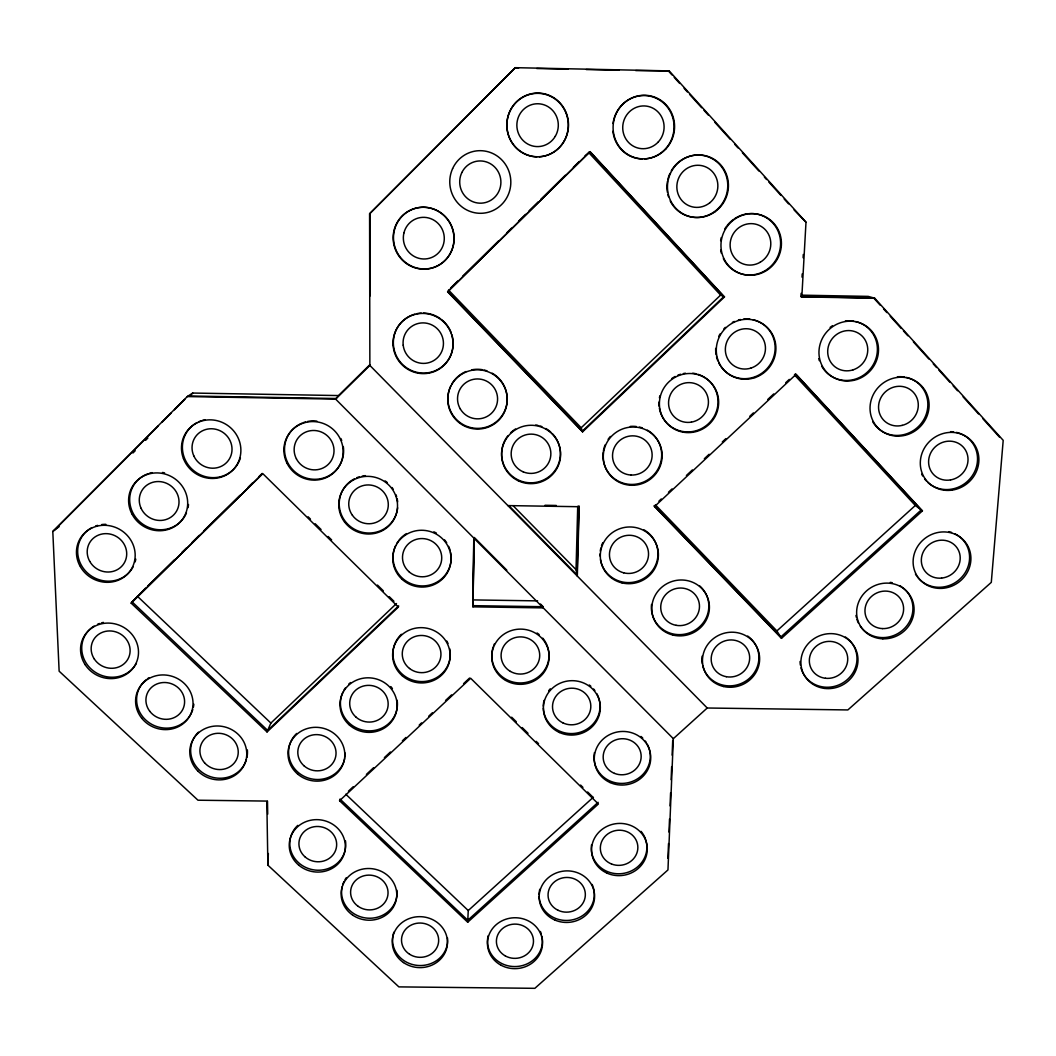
<?xml version="1.0" encoding="UTF-8"?>
<svg xmlns="http://www.w3.org/2000/svg" width="1056" height="1056" viewBox="0 0 1056 1056"><rect width="100%" height="100%" fill="white"/><g stroke="black" fill="none" stroke-linecap="round" stroke-linejoin="round"><path stroke-width="1.5" d="M473.84 538.666L473.009 605.669L543.14 606.712L543.259 607.886L472.93 606.844L473.774 538.019M472.93 606.844L474.17 538.639M577.724 506.286L576.035 569.646L577.315 576.074L579.163 506.722L507.883 505.586M578.939 505.824L577.091 574.992L508.979 505.811M667.907 858.277L668.514 843.546M668.976 832.088L669.517 818.994M670.045 805.9L670.586 792.805M671.114 779.711L671.656 766.616M672.118 755.159L672.712 740.428M801.504 295.165L868.243 296.393L874.711 298.214L1003.2 440.339L991.294 582.371L847.862 709.936L707.23 708.008L673.332 738.672L667.96 869.933L534.851 988.324L398.864 986.885L267.881 865.168L266.812 801.082L197.974 800.21L59.136 671.194L52.8 531.445L187.308 396.568L192.72 393.056L338.488 395.564L369.824 364.729M598.118 802.322L467.795 920.251L340.019 799.062L339.57 800.725L467.702 922.218L468.244 910.549L593.168 797.372M874.711 298.214L801.834 296.881L800.963 296.578L801.134 293.33M802.032 277.147L802.217 273.913M803.114 257.73L803.286 254.483M801.834 296.881L805.992 222.209L669.187 70.897L515.328 67.676L369.587 213.8L369.864 365.429L707.23 708.008M369.587 213.8L515.328 67.676M145.517 588.192L131.142 603.108L267.023 731.94L398.336 607.068L398.627 605.893L267.67 730.435L132.198 601.946L262.297 473.972M267.881 865.168L268.356 853.499M267.023 731.94L270.877 723.07L396.502 603.53M585.037 155.813L590.106 151.655L724.495 296.908L582.569 431.864L447.612 291.812L589.842 151.774L723.835 296.604L582.331 431.178L447.77 291.522M369.864 365.429L335.636 399.115L187.308 396.568M338.488 395.564L335.636 399.115L673.332 738.672M54.08 530.468L158.413 425.858M161.858 422.413L171.032 413.213M174.464 409.768L184.787 399.419M132.911 453.011L135.208 450.714M145.556 440.326L147.866 438.029M190.423 395.366L192.72 393.056M147.853 585.895L174.689 559.495M181.685 552.618L186.358 548.024M192.192 542.282L199.188 535.405M203.848 530.812L240.016 495.238M248.186 487.199L252.846 482.605M258.68 476.863L262.178 473.431M450.886 287.786L457.882 280.909M462.554 276.316L498.709 240.742M506.88 232.703L511.553 228.122M518.549 221.232L525.545 214.342M529.043 210.896L538.375 201.722M540.712 199.426L565.211 175.322M573.368 167.297L579.203 161.555M131.142 603.108L262.786 473.629L398.336 607.068M447.612 291.812L590.106 151.655M582.569 431.864L581.183 427.786L720.614 295.099L724.495 296.908M348.414 791.208L353.219 786.733M366.406 774.404L373.6 767.686M384.397 757.601L390.403 752.004M402.389 740.797L405.992 737.431M419.192 725.102L421.582 722.872M428.776 716.14L432.379 712.787M445.579 700.458L451.572 694.861M463.571 683.654L469.564 678.044M658.891 501.191L661.28 498.96M668.461 492.254L672.052 488.902M686.4 475.49L692.393 469.907M704.352 458.726L709.13 454.265M722.291 441.962L725.881 438.61M749.813 416.262L753.403 412.909M767.752 399.498L773.731 393.914M785.704 382.747L789.281 379.394M339.57 800.725L470.672 678.282L598.382 803.999L467.702 922.218M654.548 506.563L796.118 374.326L922.429 510.853L781.506 638.326L654.548 506.563L654.113 505.666L780.727 637.072L921.228 509.942L795.274 373.798M781.506 638.326L776.873 630.934L915.328 505.481L922.429 510.853M52.8 531.445L59.136 526.654M635.699 70.58L669.187 70.897M473.405 599.927L537.623 600.877M188.232 395.974L336.125 398.508M545.015 505.283L556.327 505.468M800.963 296.578L873.616 297.911L880.242 305.237M515.288 68.059L518.575 68.125M536.725 68.508L568.062 69.168M586.212 69.538L619.199 70.237M805.992 222.209L794.086 209.946M137.359 596.231L270.877 723.07M345.774 794.218L468.244 910.549M308.128 516.793L310.477 519.103M315.176 523.736L321.064 529.518M328.112 536.461L331.637 539.933M377.467 585.064L383.354 590.858M389.228 596.64L393.928 601.273M511.658 717.196L516.331 721.789M522.166 727.544L528.013 733.3M536.184 741.352L538.534 743.648M580.589 785.07L582.925 787.367M587.598 791.974L593.446 797.716M474.302 537.478L506.814 570.174M540.487 604.032L542.81 606.368M513.15 505.745L576.721 570.332M448.549 290.083L581.183 427.786M655.367 504.794L776.873 630.934M588.535 152.381L720.614 295.099M794.416 374.84L915.328 505.481M668.686 71.267L671.986 74.91M674.19 77.352L679.681 83.437M684.09 88.295L687.39 91.951M689.581 94.38L701.686 107.765M703.89 110.194L708.286 115.064M714.886 122.364L730.29 139.392M734.686 144.263L737.986 147.906M742.381 152.777L758.881 171.019M764.386 177.104L766.59 179.533M768.781 181.975L780.886 195.347M784.186 199.003L788.581 203.874M883.555 308.906L886.868 312.576M890.182 316.232L901.23 328.456M903.448 330.898L907.856 335.782M913.387 341.893L928.844 359M933.266 363.884L936.58 367.541M938.797 369.996L949.832 382.206M953.159 385.876L957.568 390.76M963.098 396.871L978.556 413.978M982.978 418.862L999.544 437.184M267.485 801.042L267.709 814.15M369.983 213.748L370.128 295.904M186.463 512.912A29.885 28.393 32.7 0 1 138.362 520.423A29.885 28.393 32.7 0 1 147.985 473.774M149.332 473.326A29.885 28.393 32.7 0 1 152.222 472.626M162.479 472.468A29.885 28.393 32.7 0 1 164.564 472.877M188.496 504.491A29.885 28.393 32.7 0 1 188.074 507.632M240.425 457.855A30.043 28.816 35.7 0 1 193.67 470.633A30.043 28.816 35.7 0 1 197.182 422.545M199.056 421.634A30.043 28.816 35.7 0 1 200.996 420.869M202.369 420.42A30.043 28.816 35.7 0 1 205.273 419.707M133.096 566.874A29.726 27.984 30.5 0 1 87.001 572.537A29.726 27.984 30.5 0 1 91.925 527.617M95.674 525.98A29.726 27.984 30.5 0 1 97.64 525.36M101.706 524.555A29.726 27.984 30.5 0 1 105.864 524.33M135.788 559.139A29.726 27.984 30.5 0 1 135.128 561.924M397.148 700.273A28.538 27.166 9.7 0 1 364.914 730.528A28.538 27.166 9.7 0 1 342.936 692.076M343.834 690.347A28.538 27.166 9.7 0 1 345.365 687.984M348.678 684.182A28.538 27.166 9.7 0 1 350.566 682.559M390.839 686.585A28.538 27.166 9.7 0 1 392.436 688.644M449.671 648.648A28.684 27.562 7 0 1 413.358 680.341A28.684 27.562 7 0 1 401.372 634.273M446.794 641.071A28.684 27.562 7 0 1 448.021 643.526M344.692 758.63A28.406 26.783 11.4 0 1 303.64 776.094A28.406 26.783 11.4 0 1 296.657 733.471M345.259 753.139A28.406 26.783 11.4 0 1 344.995 756.954M593.248 887.344A27.654 25.7 -4.8 0 1 571.243 920.066A27.654 25.7 -4.8 0 1 539.088 896.359M539.062 894.524A27.654 25.7 -4.8 0 1 539.774 889.258M592.139 884.44A27.654 25.7 -4.8 0 1 592.852 886.156M644.978 837.778A27.839 26.017 -8 0 1 622.446 873.536A27.839 26.017 -8 0 1 591.532 844.8M641.045 831.362A27.839 26.017 -8 0 1 644.767 837.302M541.913 936.17A27.482 25.384 -2 0 1 514.562 966.57A27.482 25.384 -2 0 1 488.136 935.774M540.382 931.458A27.482 25.384 -2 0 1 541.292 933.86M903.012 587.849A29.053 27.364 -30.1 0 1 903.131 629.746A29.053 27.364 -30.1 0 1 860.297 626.195M858.409 623A29.053 27.364 -30.1 0 1 856.865 619.212M856.35 617.324A29.053 27.364 -30.1 0 1 855.967 615.397M890.287 582.358A29.053 27.364 -30.1 0 1 892.267 582.74M899.725 585.631A29.053 27.364 -30.1 0 1 902.114 587.176M954.716 533.702A29.396 27.588 -34.5 0 1 962.32 576.55A29.396 27.588 -34.5 0 1 917.374 576.893M916.516 575.718A29.396 27.588 -34.5 0 1 915.473 574.055M948.803 531.643A29.396 27.588 -34.5 0 1 951.588 532.422M845.368 637.006A28.75 27.126 -25.3 0 1 844.47 681.833A28.75 27.126 -25.3 0 1 800.963 667.854M800.382 665.148A28.75 27.126 -25.3 0 1 800.065 661.478M698.003 374.339A29.858 29.159 -42.2 0 1 717.644 406.52A29.858 29.159 -42.2 0 1 688.591 431.917A29.858 29.159 -42.2 0 1 659.366 408.118M659.102 406.27A29.858 29.159 -42.2 0 1 658.957 402.072M659.419 397.874A29.858 29.159 -42.2 0 1 659.868 395.802M671.708 378.602A29.858 29.159 -42.2 0 1 675.18 376.464M677.833 375.223A29.858 29.159 -42.2 0 1 680.658 374.233M683.377 373.56A29.858 29.159 -42.2 0 1 685.476 373.217M692.762 373.204A29.858 29.159 -42.2 0 1 695.97 373.771M752.928 319.678A30.281 29.344 -49.7 0 1 769.692 365.297A30.281 29.344 -49.7 0 1 720.812 366.379M720.166 365.402A30.281 29.344 -49.7 0 1 718.687 362.776M717.829 360.848A30.281 29.344 -49.7 0 1 716.522 356.836M716.087 354.763A30.281 29.344 -49.7 0 1 715.691 348.401M718.674 336.56A30.281 29.344 -49.7 0 1 720.073 333.934M723.835 328.904A30.281 29.344 -49.7 0 1 725.366 327.36M732.389 322.357A30.281 29.344 -49.7 0 1 734.342 321.433M738.395 319.994A30.281 29.344 -49.7 0 1 740.48 319.506M743.767 319.044A30.281 29.344 -49.7 0 1 749.918 319.15M647.315 430.135A29.502 28.934 -29.7 0 1 659.353 466.29A29.502 28.934 -29.7 0 1 624.584 483.542A29.502 28.934 -29.7 0 1 603.227 452.008M603.412 450.872A29.502 28.934 -29.7 0 1 605.141 444.866M608.124 439.336A29.502 28.934 -29.7 0 1 610.381 436.445M630.274 426.426A29.502 28.934 -29.7 0 1 636.359 426.532M639.342 427.046A29.502 28.934 -29.7 0 1 642.206 427.852M536.95 156.869A31.759 30.716 -89.1 0 1 510.919 109.349A31.759 30.716 -89.1 0 1 563.759 108.464A31.759 30.716 -89.1 0 1 539.141 156.829M671.26 170.861A31.35 30.268 -69.4 0 1 717.565 162.452A31.35 30.268 -69.4 0 1 715.915 210.54A31.35 30.268 -69.4 0 1 670.23 200.983M668.488 196.72A31.35 30.268 -69.4 0 1 667.894 194.594M667.432 192.43A31.35 30.268 -69.4 0 1 667.458 181.342M667.867 179.401A31.35 30.268 -69.4 0 1 669.953 173.408M613.021 123.499A31.772 30.611 -77.8 0 1 645.77 95.608A31.772 30.611 -77.8 0 1 674.058 127.42A31.772 30.611 -77.8 0 1 644.516 158.928M642.338 158.968A31.772 30.611 -77.8 0 1 618.288 145.86M617.602 144.804A31.772 30.611 -77.8 0 1 612.929 131.287M748.823 213.682A30.98 29.885 -60.9 0 1 780.067 237.64A30.98 29.885 -60.9 0 1 759.964 273.148A30.98 29.885 -60.9 0 1 723.36 258.614M721.34 253.189A30.98 29.885 -60.9 0 1 720.694 250.153M720.641 240.676A30.98 29.885 -60.9 0 1 721.261 237.56M724.68 229.165A30.98 29.885 -60.9 0 1 726.422 226.499M727.175 225.496A30.98 29.885 -60.9 0 1 733.537 219.397M734.567 218.698A30.98 29.885 -60.9 0 1 747.635 213.8M552.275 433.528A29.423 29.106 -8.1 0 1 552.354 473.669A29.423 29.106 -8.1 0 1 511.856 475.86A29.423 29.106 -8.1 0 1 507.764 435.943M510.563 432.828A29.423 29.106 -8.1 0 1 512.134 431.429M512.556 431.086A29.423 29.106 -8.1 0 1 515.552 428.987M535.788 424.974A29.423 29.106 -8.1 0 1 537.86 425.37M539.893 425.924A29.423 29.106 -8.1 0 1 541.873 426.624M545.846 428.525A29.423 29.106 -8.1 0 1 550.77 432.089M451.836 334.594A30.162 29.779 52.8 0 1 431.891 371.923A30.162 29.779 52.8 0 1 394.561 351.226A30.162 29.779 52.8 0 1 414.955 314.134M417.028 313.645A30.162 29.779 52.8 0 1 421.278 313.104M423.416 313.064A30.162 29.779 52.8 0 1 440.392 318.701M441.368 319.427A30.162 29.779 52.8 0 1 451.374 333.194M492.149 373.164A29.7 29.528 26.6 0 1 503.738 412.83A29.7 29.528 26.6 0 1 464.297 425.212A29.7 29.528 26.6 0 1 450.688 386.179M451.651 384.305A29.7 29.528 26.6 0 1 466.079 371.514M471.834 369.798A29.7 29.528 26.6 0 1 482.17 369.653M484.031 370.009A29.7 29.528 26.6 0 1 486.948 370.841M747.701 636.068A28.67 27.298 -20.2 0 1 746.064 680.882A28.67 27.298 -20.2 0 1 702.755 665.874M702.332 663.96A28.67 27.298 -20.2 0 1 702.095 656.159M643.936 529.808A29.04 28.208 -18.1 0 1 645.427 577.328A29.04 28.208 -18.1 0 1 600.481 559.759M600.059 555.984A29.04 28.208 -18.1 0 1 600.046 553.964M600.283 551.034A29.04 28.208 -18.1 0 1 600.877 547.945M601.458 545.992A29.04 28.208 -18.1 0 1 602.765 542.744M699.428 585.684A28.855 27.746 -19.5 0 1 690.294 632.57A28.855 27.746 -19.5 0 1 651.526 604.454M956.485 432.406A29.938 28.195 -40.5 0 1 973.447 473.893A29.938 28.195 -40.5 0 1 927.617 482.236M926.204 480.81A29.938 28.195 -40.5 0 1 924.581 478.87M922.654 475.952A29.938 28.195 -40.5 0 1 921.73 474.157M950.545 431.68A29.938 28.195 -40.5 0 1 953.555 431.891M855.637 321.539A30.426 29.093 -48.4 0 1 871.094 367.963A30.426 29.093 -48.4 0 1 821.845 366.419M819.337 360.677A30.426 29.093 -48.4 0 1 818.796 358.657M830.095 327.426A30.426 29.093 -48.4 0 1 832.405 325.789M845.328 321.024A30.426 29.093 -48.4 0 1 853.789 321.182M906.457 377.414A30.175 28.644 -43.9 0 1 921.479 423.113A30.175 28.644 -43.9 0 1 872.652 421.608M897.402 376.781A30.175 28.644 -43.9 0 1 904.636 377.058M647.262 744.124A28.195 26.704 -9.7 0 1 626.366 783.05A28.195 26.704 -9.7 0 1 594.422 752.611M640.952 736.441A28.195 26.704 -9.7 0 1 642.761 738.104M645.295 741.035A28.195 26.704 -9.7 0 1 646.378 742.619M542.758 638.154A28.618 27.535 -2.6 0 1 525.386 682.519A28.618 27.535 -2.6 0 1 493.258 646.774M493.733 645.506A28.618 27.535 -2.6 0 1 494.551 643.698M537.095 633.006A28.618 27.535 -2.6 0 1 539.18 634.59M596.864 693.7A28.406 27.113 -6.8 0 1 579.071 732.56A28.406 27.113 -6.8 0 1 543.312 708.088M543.286 706.16A28.406 27.113 -6.8 0 1 544.064 700.392M548.645 690.809A28.406 27.113 -6.8 0 1 550.282 688.816M589.301 685.001A28.406 27.113 -6.8 0 1 590.845 686.242M593.63 689.027A28.406 27.113 -6.8 0 1 594.858 690.558M447.493 937.9A27.535 25.41 2.5 0 1 417.133 965.382A27.535 25.41 2.5 0 1 393.862 932.21M345.457 840.787A28.024 26.11 9 0 1 309.17 868.784A28.024 26.11 9 0 1 297.779 825.383M396.924 890.208A27.773 25.766 5.5 0 1 367.831 918.179A27.773 25.766 5.5 0 1 342.17 886.75M342.646 884.968A27.773 25.766 5.5 0 1 344.005 881.536M344.982 879.74A27.773 25.766 5.5 0 1 346.368 877.642M246.457 759.409A28.552 26.73 16.5 0 1 207.425 775.487A28.552 26.73 16.5 0 1 195.254 735.9M195.901 735.029A28.552 26.73 16.5 0 1 198.488 732.151M247.355 749.932A28.552 26.73 16.5 0 1 246.932 757.561M136.422 663.26A29.225 27.337 25.2 0 1 91.7 669.53A29.225 27.337 25.2 0 1 94.076 626.076M97.64 624.215A29.225 27.337 25.2 0 1 99.515 623.489M101.455 622.882A29.225 27.337 25.2 0 1 103.435 622.42M192.773 709.592A28.868 27.047 20.9 0 1 149.952 723.268A28.868 27.047 20.9 0 1 146.216 679.694M147.378 678.823A28.868 27.047 20.9 0 1 149.028 677.728M193.816 704.167A28.868 27.047 20.9 0 1 193.393 707.137M450.608 552.367A29.093 28.288 11.2 0 1 418.73 585.71A29.093 28.288 11.2 0 1 395.696 545.53M396.634 543.734A29.093 28.288 11.2 0 1 398.204 541.279M398.891 540.355A29.093 28.288 11.2 0 1 406.481 533.584M433.844 531.828A29.093 28.288 11.2 0 1 436.405 533.108M444.576 539.893A29.093 28.288 11.2 0 1 446.688 542.771M448.655 546.361A29.093 28.288 11.2 0 1 450.067 550.176M343.306 446.556A29.792 28.948 32.5 0 1 321.05 478.645A29.792 28.948 32.5 0 1 286.097 458.806A29.792 28.948 32.5 0 1 302.056 423.139M303.455 422.598A29.792 28.948 32.5 0 1 305.461 421.964M307.507 421.489A29.792 28.948 32.5 0 1 316.879 421.133M340.89 438.53A29.792 28.948 32.5 0 1 341.708 440.471M397.65 507.83A29.41 28.644 22 0 1 352.387 528A29.41 28.644 22 0 1 354.209 478.936M356.783 477.721A29.41 28.644 22 0 1 359.542 476.758M362.208 476.098A29.41 28.644 22 0 1 365.429 475.636M385.136 480.902A29.41 28.644 22 0 1 387.301 482.566M392 487.502A29.41 28.644 22 0 1 393.188 489.218M395.987 494.776A29.41 28.644 22 0 1 396.647 496.742M397.162 498.736A29.41 28.644 22 0 1 397.663 501.89M452.588 168.67A31.324 30.518 83.2 0 0 483.054 213.193A31.324 30.518 83.2 0 0 505.256 164.116A31.324 30.518 83.2 0 0 452.588 168.67M941.582 578.094A19.84 18.612 -34.5 0 0 957.198 548.064A19.84 18.612 -34.5 0 0 923.538 551.377A19.84 18.612 -34.5 0 0 941.582 578.094M882.473 628.597A19.602 18.467 -30.1 0 0 901.85 601.154A19.602 18.467 -30.1 0 0 868.52 599.808A19.602 18.467 -30.1 0 0 882.473 628.597M825.515 678.269A19.404 18.308 -25.3 0 0 846.463 652.489A19.404 18.308 -25.3 0 0 813.608 648.886A19.404 18.308 -25.3 0 0 825.515 678.269M950.532 479.926A20.209 19.021 -40.5 0 0 964.181 448.18A20.209 19.021 -40.5 0 0 930.244 453.948A20.209 19.021 -40.5 0 0 950.532 479.926M902.18 425.383A20.368 19.325 -43.9 0 0 913.44 392.37A20.368 19.325 -43.9 0 0 879.635 400.633A20.368 19.325 -43.9 0 0 902.18 425.383M853.037 369.864A20.539 19.628 -48.4 0 0 861.788 335.742A20.539 19.628 -48.4 0 0 828.34 346.5A20.539 19.628 -48.4 0 0 853.037 369.864M623.713 572.827A19.602 19.034 -18.1 0 0 647.935 549.318A19.602 19.034 -18.1 0 0 615.344 540.936A19.602 19.034 -18.1 0 0 623.713 572.827M676.078 625.31A19.47 18.731 -19.5 0 0 698.531 600.56A19.47 18.731 -19.5 0 0 665.689 594.594A19.47 18.731 -19.5 0 0 676.078 625.31M726.304 676.698A19.338 18.414 -20.2 0 0 748.757 652.304A19.338 18.414 -20.2 0 0 716.206 646.43A19.338 18.414 -20.2 0 0 726.304 676.698M631.158 475.042A19.906 19.523 -29.7 0 0 650.047 446.384A19.906 19.523 -29.7 0 0 615.793 444.919A19.906 19.523 -29.7 0 0 631.158 475.042M691.416 422.123A20.143 19.668 -42.2 0 0 704.101 389.783A20.143 19.668 -42.2 0 0 669.953 395.657A20.143 19.668 -42.2 0 0 691.416 422.123M751.001 368.069A20.434 19.8 -49.7 0 0 759.29 333.907A20.434 19.8 -49.7 0 0 725.921 344.678A20.434 19.8 -49.7 0 0 751.001 368.069M403.194 345.167A20.354 20.09 52.8 0 0 435.244 359.594A20.354 20.09 52.8 0 0 431.323 324.68A20.354 20.09 52.8 0 0 403.194 345.167M460.31 408.949A20.038 19.919 26.5 0 0 494.987 408.791A20.038 19.919 26.5 0 0 477.378 378.946A20.038 19.919 26.5 0 0 460.31 408.949M523.222 471.86A19.853 19.642 -8.1 0 0 550.717 451.348A19.853 19.642 -8.1 0 0 519.09 438.095A19.853 19.642 -8.1 0 0 523.222 471.86M760.148 262.284A20.909 20.17 -60.9 0 0 761.099 226.367A20.909 20.17 -60.9 0 0 730.118 244.438A20.909 20.17 -60.9 0 0 760.148 262.284M709.724 202.831A21.16 20.42 -69.4 0 0 705.355 166.742A21.16 20.42 -69.4 0 0 677.002 189.394A21.16 20.42 -69.4 0 0 709.724 202.831M658.205 142.045A21.437 20.658 -77.8 0 0 648.529 106.511A21.437 20.658 -77.8 0 0 623.489 133.426A21.437 20.658 -77.8 0 0 658.205 142.045M403.946 232.861A20.869 20.42 71.4 0 0 429.462 258.258A20.869 20.42 71.4 0 0 438.029 223.37A20.869 20.42 71.4 0 0 403.946 232.861M461.894 172.471A21.133 20.592 83.2 0 0 481.51 203.161A21.133 20.592 83.2 0 0 497.508 170.557A21.133 20.592 83.2 0 0 461.894 172.471M555.311 136.264A21.437 20.737 -89.1 0 0 538.019 103.752A21.437 20.737 -89.1 0 0 519.42 135.524A21.437 20.737 -89.1 0 0 555.311 136.264M89.707 561.317A20.051 18.889 30.5 0 0 123.935 563.495A20.051 18.889 30.5 0 0 107.197 533.676A20.051 18.889 30.5 0 0 89.707 561.317M141.095 508.332A20.156 19.166 32.6 0 0 175.375 512.939A20.156 19.166 32.6 0 0 160.948 481.721A20.156 19.166 32.6 0 0 141.095 508.332M193.816 455.902A20.275 19.444 35.7 0 0 228.281 460.601A20.275 19.444 35.7 0 0 213.985 428.934A20.275 19.444 35.7 0 0 193.816 455.902M94.34 659.063A19.721 18.454 25.2 0 0 128.053 658.852A19.721 18.454 25.2 0 0 109.494 630.934A19.721 18.454 25.2 0 0 94.34 659.063M149.82 711.348A19.483 18.242 20.8 0 0 183.058 708.84A19.483 18.242 20.8 0 0 162.901 682.559A19.483 18.242 20.8 0 0 149.82 711.348M204.534 762.762A19.272 18.044 16.5 0 0 237.164 758.05A19.272 18.044 16.5 0 0 215.516 733.498A19.272 18.044 16.5 0 0 204.534 762.762M408.817 571.586A19.628 19.087 11.2 0 0 441.25 562.082A19.628 19.087 11.2 0 0 416.288 539.365A19.628 19.087 11.2 0 0 408.817 571.586M352.414 515.302A19.84 19.325 22 0 0 386.509 512.728A19.84 19.325 22 0 0 366.643 484.994A19.84 19.325 22 0 0 352.414 515.302M296.419 458.872A20.104 19.536 32.4 0 0 330.937 461.129A20.104 19.536 32.4 0 0 314.886 430.518A20.104 19.536 32.4 0 0 296.419 458.872M304.154 765.93A19.166 18.071 11.4 0 0 335.636 756.862A19.166 18.071 11.4 0 0 310.992 735.385A19.166 18.071 11.4 0 0 304.154 765.93M355.978 717.09A19.259 18.335 9.7 0 0 387.724 707.916A19.259 18.335 9.7 0 0 363.079 686.136A19.259 18.335 9.7 0 0 355.978 717.09M409.53 668.488A19.364 18.599 7 0 0 440.735 657.03A19.364 18.599 7 0 0 414.546 636.676A19.364 18.599 7 0 0 409.53 668.488M614.5 773.388A19.034 18.018 -9.7 0 0 641.058 754.472A19.034 18.018 -9.7 0 0 610.949 742.381A19.034 18.018 -9.7 0 0 614.5 773.388M562.822 722.832A19.166 18.295 -6.8 0 0 590.806 705.5A19.166 18.295 -6.8 0 0 561.383 691.165A19.166 18.295 -6.8 0 0 562.822 722.832M510.391 671.405A19.312 18.586 -2.6 0 0 539.708 655.802A19.312 18.586 -2.6 0 0 511.091 639.223A19.312 18.586 -2.6 0 0 510.391 671.405M305.184 857.01A18.902 17.622 9 0 0 336.257 848.153A18.902 17.622 9 0 0 311.929 827.231A18.902 17.622 9 0 0 305.184 857.01M357.733 906.022A18.744 17.384 5.5 0 0 387.856 895.25A18.744 17.384 5.5 0 0 362.366 876.269A18.744 17.384 5.5 0 0 357.733 906.022M409.556 954.241A18.586 17.147 2.5 0 0 438.61 941.648A18.586 17.147 2.5 0 0 412.091 924.647A18.586 17.147 2.5 0 0 409.556 954.241M611.53 864.006A18.784 17.556 -8 0 0 637.745 845.552A18.784 17.556 -8 0 0 608.005 833.804A18.784 17.556 -8 0 0 611.53 864.006M558.096 910.298A18.652 17.345 -4.8 0 0 585.328 893.825A18.652 17.345 -4.8 0 0 556.67 880.282A18.652 17.345 -4.8 0 0 558.096 910.298M505.349 955.944A18.546 17.134 -2 0 0 533.478 941.477A18.546 17.134 -2 0 0 505.996 926.27A18.546 17.134 -2 0 0 505.349 955.944M394.218 230.908A30.941 30.268 71.4 0 0 432.828 267.683A30.941 30.268 71.4 0 0 444.378 215.688A30.941 30.268 71.4 0 0 394.218 230.908M344.52 521.915A29.489 28.723 21.9 0 0 395.089 517.15A29.489 28.723 21.9 0 0 364.795 476.48A29.489 28.723 21.9 0 0 344.52 521.915M286.849 462.924A29.885 29.027 32.4 0 0 338.052 467.914A29.885 29.027 32.4 0 0 315.678 421.714A29.885 29.027 32.4 0 0 286.849 462.924M402.257 579.454A29.172 28.367 11.2 0 0 450.358 565.026A29.172 28.367 11.2 0 0 413.041 531.511A29.172 28.367 11.2 0 0 402.257 579.454M141.702 718.199A28.961 27.113 20.8 0 0 190.964 713.592A28.961 27.113 20.8 0 0 160.274 675.061A28.961 27.113 20.8 0 0 141.702 718.199M85.18 664.699A29.304 27.416 25.1 0 0 135.313 664.752A29.304 27.416 25.1 0 0 108.055 623.08A29.304 27.416 25.1 0 0 85.18 664.699M197.578 770.735A28.631 26.796 16.5 0 0 245.573 761.561A28.631 26.796 16.5 0 0 211.675 726.502A28.631 26.796 16.5 0 0 197.578 770.735M352.585 915.05A27.839 25.832 5.5 0 0 396.62 897.442A27.839 25.832 5.5 0 0 357.641 870.593A27.839 25.832 5.5 0 0 352.585 915.05M298.69 865.115A28.103 26.176 9 0 0 344.771 851.664A28.103 26.176 9 0 0 308.392 820.816A28.103 26.176 9 0 0 298.69 865.115M403.471 962.544A27.614 25.476 2.5 0 0 447.295 945.173A27.614 25.476 2.5 0 0 408.817 918.72A27.614 25.476 2.5 0 0 403.471 962.544M559.495 732.508A28.486 27.192 -6.8 0 0 600.244 705.553A28.486 27.192 -6.8 0 0 555.839 685.555A28.486 27.192 -6.8 0 0 559.495 732.508M505.547 680.368A28.697 27.614 -2.6 0 0 549.133 657.241A28.697 27.614 -2.6 0 0 506.656 632.557A28.697 27.614 -2.6 0 0 505.547 680.368M610.064 782.536A28.274 26.77 -9.7 0 0 650.668 755.951A28.274 26.77 -9.7 0 0 606.764 736.27A28.274 26.77 -9.7 0 0 610.064 782.536M500.702 965.039A27.548 25.45 -2 0 0 542.52 943.602A27.548 25.45 -2 0 0 501.719 920.964A27.548 25.45 -2 0 0 500.702 965.039M607.147 873.193A27.905 26.083 -8 0 0 647.222 847.268A27.905 26.083 -8 0 0 603.874 828.115A27.905 26.083 -8 0 0 607.147 873.193M554.849 920.027A27.72 25.766 -4.8 0 0 594.502 894.406A27.72 25.766 -4.8 0 0 551.258 875.543A27.72 25.766 -4.8 0 0 554.849 920.027M297.568 773.969A28.486 26.849 11.4 0 0 344.256 760.201A28.486 26.849 11.4 0 0 307.402 728.508A28.486 26.849 11.4 0 0 297.568 773.969M402.019 675.563A28.776 27.628 7 0 0 449.473 661.465A28.776 27.628 7 0 0 412.645 628.874A28.776 27.628 7 0 0 402.019 675.563M349.457 725.076A28.618 27.245 9.7 0 0 396.528 711.15A28.618 27.245 9.7 0 0 359.687 679.021A28.618 27.245 9.7 0 0 349.457 725.076M79.741 565.58A29.806 28.063 30.5 0 0 130.561 570.398A29.806 28.063 30.5 0 0 107.131 525.413A29.806 28.063 30.5 0 0 79.741 565.58M183.493 458.713A30.136 28.895 35.7 0 0 234.379 468.376A30.136 28.895 35.7 0 0 215.675 420.38A30.136 28.895 35.7 0 0 183.493 458.713M131.828 513.757A29.964 28.472 32.6 0 0 182.926 518.668A29.964 28.472 32.6 0 0 159.68 473.048A29.964 28.472 32.6 0 0 131.828 513.757M905.124 435.296A30.268 28.723 -43.8 0 0 921.914 386.272A30.268 28.723 -43.8 0 0 871.662 398.482A30.268 28.723 -43.8 0 0 905.124 435.296M857.142 379.408A30.518 29.172 -48.3 0 0 869.26 328.522A30.518 29.172 -48.3 0 0 819.786 345.378A30.518 29.172 -48.3 0 0 857.142 379.408M952.314 490.09A30.03 28.274 -40.5 0 0 973.513 443.243A30.03 28.274 -40.5 0 0 922.984 450.846A30.03 28.274 -40.5 0 0 952.314 490.09M673.213 635.118A28.934 27.826 -19.4 0 0 708.418 599.966A28.934 27.826 -19.4 0 0 660.172 588.72A28.934 27.826 -19.4 0 0 673.213 635.118M622.103 582.925A29.132 28.288 -18.1 0 0 657.347 547.259A29.132 28.288 -18.1 0 0 608.626 535.814A29.132 28.288 -18.1 0 0 622.103 582.925M723.545 686.519A28.75 27.364 -20.2 0 0 758.696 651.869A28.75 27.364 -20.2 0 0 710.926 640.807A28.75 27.364 -20.2 0 0 723.545 686.519M451.744 414.163A29.779 29.608 26.3 0 0 503.263 414.348A29.779 29.608 26.3 0 0 477.457 369.785A29.779 29.608 26.3 0 0 451.744 414.163M393.096 345.299A30.241 29.858 52.6 0 0 439.837 368.663A30.241 29.858 52.6 0 0 436.128 316.602A30.241 29.858 52.6 0 0 393.096 345.299M518.417 480.863A29.502 29.185 -8.1 0 0 560.498 452.047A29.502 29.185 -8.1 0 0 514.351 430.478A29.502 29.185 -8.1 0 0 518.417 480.863M765.389 271.207A31.073 29.977 -60.9 0 0 767.21 217.826A31.073 29.977 -60.9 0 0 720.971 244.332A31.073 29.977 -60.9 0 0 765.389 271.207M665.993 148.764A31.865 30.703 -77.8 0 0 651.209 96.07A31.865 30.703 -77.8 0 0 614.288 136.356A31.865 30.703 -77.8 0 0 665.993 148.764M715.031 211.754A31.442 30.36 -69.4 0 0 711.282 157.766A31.442 30.36 -69.4 0 0 667.537 189.182A31.442 30.36 -69.4 0 0 715.031 211.754M564.049 141.385A31.865 30.822 -89.1 0 0 538.336 93.06A31.865 30.822 -89.1 0 0 510.682 140.29A31.865 30.822 -89.1 0 0 564.049 141.385M393.888 231.026A31.033 30.36 71.3 0 0 432.617 267.907A31.033 30.36 71.3 0 0 444.206 215.754A31.033 30.36 71.3 0 0 393.888 231.026M631.118 485.272A29.581 29.014 -29.6 0 0 658.97 442.517A29.581 29.014 -29.6 0 0 608.045 440.642A29.581 29.014 -29.6 0 0 631.118 485.272M754.934 377.612A30.36 29.423 -49.7 0 0 766.366 326.66A30.36 29.423 -49.7 0 0 717.024 343.543A30.36 29.423 -49.7 0 0 754.934 377.612M692.802 432.287A29.951 29.238 -42.1 0 0 712.602 384.595A29.951 29.238 -42.1 0 0 661.69 392.317A29.951 29.238 -42.1 0 0 692.802 432.287M824.366 688.393A28.829 27.192 -25.3 0 0 856.31 650.681A28.829 27.192 -25.3 0 0 807.655 644.332A28.829 27.192 -25.3 0 0 824.366 688.393M942.018 588.364A29.476 27.654 -34.4 0 0 967.045 544.606A29.476 27.654 -34.4 0 0 916.978 547.523A29.476 27.654 -34.4 0 0 942.018 588.364M882.842 638.827A29.146 27.43 -30 0 0 911.407 597.907A29.146 27.43 -30 0 0 861.841 596.191A29.146 27.43 -30 0 0 882.842 638.827"/></g></svg>
